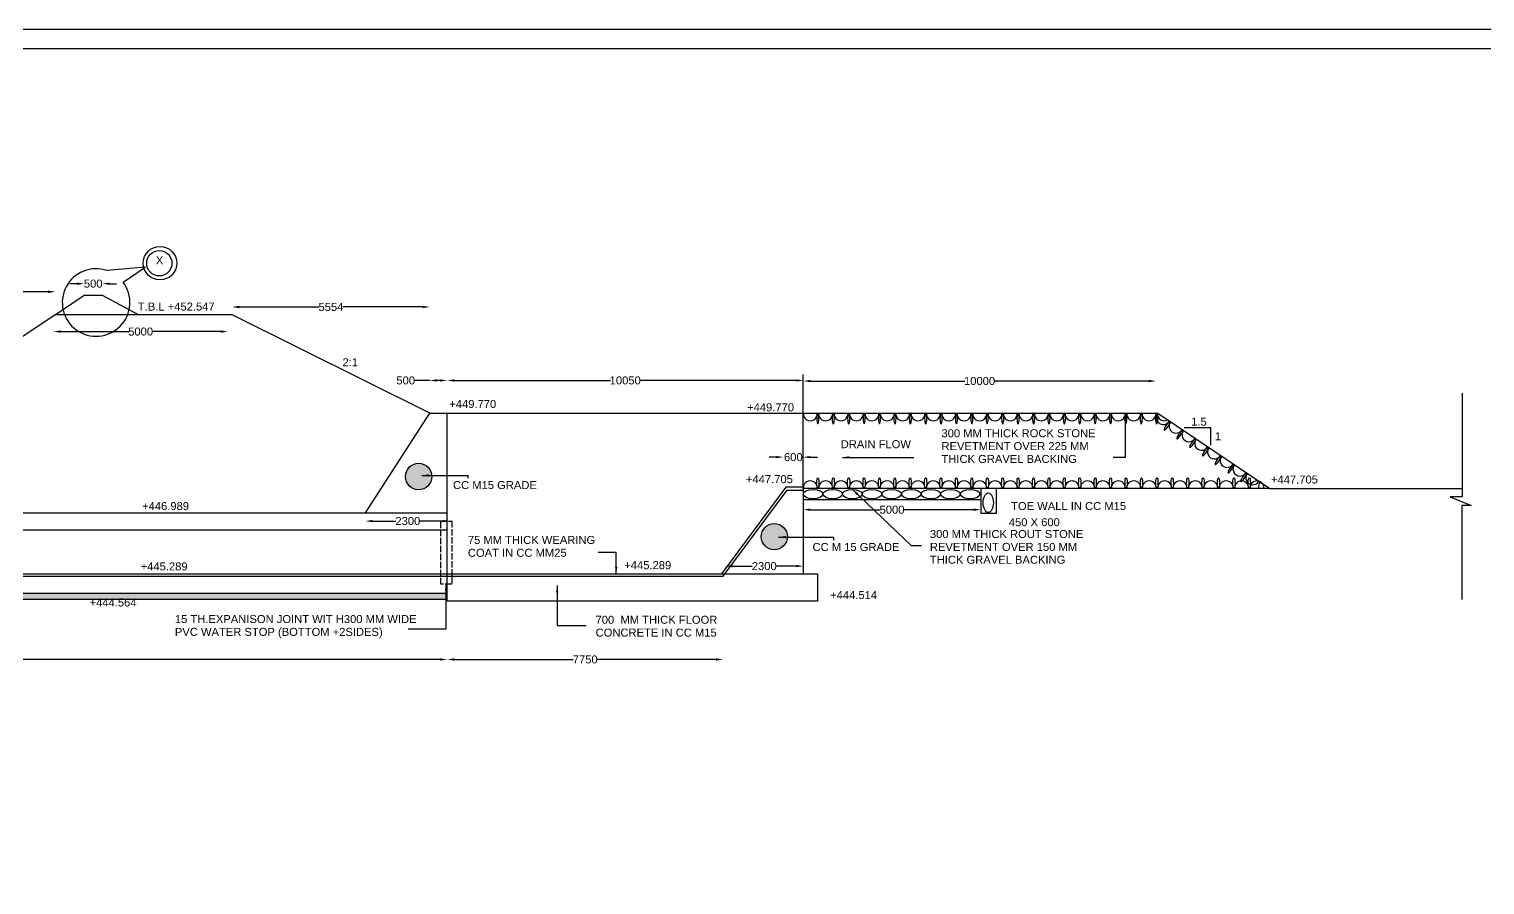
# Model space of a CAD drawing. Header units: millimetres. Extents: x 1443109 to 1578238, y 45507392 to 45603504.
# Drawn here: x 1516279 to 1557198, y 45579439 to 45603504 of the extents above; entities that cross this region are included whole.
import ezdxf

# ---------------------------------------------------------------- set-up
doc = ezdxf.new("R2010")
doc.units = ezdxf.units.MM
doc.header["$MEASUREMENT"] = 0
doc.linetypes.add('ACAD_ISO02W100', pattern=[15, 12, -3])
for name, color, linetype in [('DIMENSIONS', 7, 'Continuous'), ('DRAWING', 2, 'Continuous'), ('TEXT', 7, 'Continuous')]:
    doc.layers.add(name, color=color, linetype=linetype)
doc.styles.get("Standard").update_dxf_attribs({"font": 'arial.ttf', "height": 225})
doc.dimstyles.get("Standard").update_dxf_attribs({"dimtxt": 225, "dimasz": 200, "dimexe": 0.18, "dimexo": 0.0625, "dimgap": 0.09, "dimtad": 0, "dimdec": 0, "dimzin": 0, "dimdsep": 46, "dimtxsty": 'Standard', "dimcen": 0.09, "dimse1": 1, "dimse2": 1, "dimadec": 0, "dimazin": 0, "dimtfac": 1, "dimtdec": 0, "dimtofl": 0, "dimtmove": 0, "dimatfit": 3, "dimfxl": 1, "dimtolj": 1, "dimtzin": 0, "dimarcsym": 0})
pattern_1 = [(50, (0, 0), (358.6300913, -31.3760675), [37.5, -412.5]), (355, (0, 0), (-69.3756668, 376.0960669), [30, -330]), (100.4514, (29.9, -2.6), (289.2546909, 344.719771), [31.870095, -350.571056]), (46.1842, (0, 100), (533.6205243, -82.759507), [56.25, -618.75]), (96.6356, (44.47, 93.1), (467.331353, 487.0589355), [47.805144, -525.8565]), (351.1842, (0, 100), (467.3309726, 487.0593005), [45, -495]), (21, (50, 75), (298.453526, -201.3094453), [37.5, -412.5]), (326, (50, 75), (121.657666, 362.5750225), [30, -330]), (71.4514, (74.87, 58.22), (420.1113143, 161.2652484), [31.870095, -350.571056]), (37.5, (0, 0), (6.07992766, 166.4469269), [0, -326, 0, -335, 0, -331.25]), (7.5, (0, 0), (131.5347687, 197.20585594), [0, -191, 0, -318.5, 0, -126.25]), (327.5, (-111.5, 0), (266.9112181, -11.27743587), [0, -125, 0, -390, 0, -517.5]), (317.5, (-161.5, 0), (291.5930847, 50.0524912), [0, -162.5, 0, -259, 0, -367.5])]

# ---------------------------------------------------------------- blocks, each defined once
blk = doc.blocks.new('*D121')
at = {"layer": 'Defpoints', "color": 0, "transparency": 16777216}
for p in [(1517014, 45596118), (1517014, 45595470), (1508819, 45589982)]:
    blk.add_point(p, dxfattribs=at)
at = {"layer": 'DIMENSIONS', "color": 0, "lineweight": -2, "transparency": 16777216}
for p, q in [((1509019, 45596118), (1512580, 45596118)), ((1516814, 45596118), (1513253, 45596118))]:
    blk.add_line(p, q, dxfattribs=at)
at = {"layer": 'DIMENSIONS', "color": 0, "transparency": 16777216}
for points in [[(1509019, 45596151), (1509019, 45596085), (1508819, 45596118)], [(1516814, 45596151), (1516814, 45596085), (1517014, 45596118)]]:
    blk.add_solid(points, dxfattribs=at)
at = {"layer": 'DIMENSIONS', "color": 0, "transparency": 16777216, "insert": (1512916, 45596118), "char_height": 225, "attachment_point": 5}
blk.add_mtext('\\A1;8277', dxfattribs=at)
blk = doc.blocks.new('*D122')
at = {"layer": 'Defpoints', "color": 0, "transparency": 16777216}
for p in [(1518336, 45596346), (1517825, 45596018), (1518336, 45596018)]:
    blk.add_point(p, dxfattribs=at)
at = {"layer": 'DIMENSIONS', "color": 0, "lineweight": -2, "transparency": 16777216}
for p, q in [((1517625, 45596346), (1517425, 45596346)), ((1518536, 45596346), (1518736, 45596346))]:
    blk.add_line(p, q, dxfattribs=at)
at = {"layer": 'DIMENSIONS', "color": 0, "transparency": 16777216}
for points in [[(1517625, 45596379), (1517625, 45596312), (1517825, 45596346)], [(1518536, 45596379), (1518536, 45596312), (1518336, 45596346)]]:
    blk.add_solid(points, dxfattribs=at)
at = {"layer": 'DIMENSIONS', "color": 0, "transparency": 16777216, "insert": (1518080, 45596346), "char_height": 225, "attachment_point": 5}
blk.add_mtext('\\A1;500', dxfattribs=at)
blk = doc.blocks.new('*D123')
at = {"layer": 'Defpoints', "color": 0, "transparency": 16777216}
for p in [(1516963, 45594998), (1521866, 45594998), (1521866, 45594998)]:
    blk.add_point(p, dxfattribs=at)
at = {"layer": 'DIMENSIONS', "color": 0, "lineweight": -2, "transparency": 16777216}
for p, q in [((1517163, 45594998), (1519079, 45594998)), ((1521666, 45594998), (1519750, 45594998))]:
    blk.add_line(p, q, dxfattribs=at)
at = {"layer": 'DIMENSIONS', "color": 0, "transparency": 16777216}
for points in [[(1517163, 45595032), (1517163, 45594965), (1516963, 45594998)], [(1521666, 45595032), (1521666, 45594965), (1521866, 45594998)]]:
    blk.add_solid(points, dxfattribs=at)
at = {"layer": 'DIMENSIONS', "color": 0, "transparency": 16777216, "insert": (1519414, 45594998), "char_height": 225, "attachment_point": 5}
blk.add_mtext('\\A1;5000', dxfattribs=at)
blk = doc.blocks.new('*D124')
at = {"layer": 'Defpoints', "color": 0, "transparency": 16777216}
for p in [(1527540, 45595690), (1521985, 45595470), (1527540, 45592703)]:
    blk.add_point(p, dxfattribs=at)
at = {"layer": 'DIMENSIONS', "color": 0, "lineweight": -2, "transparency": 16777216}
for p, q in [((1522185, 45595690), (1524427, 45595690)), ((1527340, 45595690), (1525098, 45595690))]:
    blk.add_line(p, q, dxfattribs=at)
at = {"layer": 'DIMENSIONS', "color": 0, "transparency": 16777216}
for points in [[(1522185, 45595723), (1522185, 45595656), (1521985, 45595690)], [(1527340, 45595723), (1527340, 45595656), (1527540, 45595690)]]:
    blk.add_solid(points, dxfattribs=at)
at = {"layer": 'DIMENSIONS', "color": 0, "transparency": 16777216, "insert": (1524763, 45595690), "char_height": 225, "attachment_point": 5}
blk.add_mtext('\\A1;5554', dxfattribs=at)
blk = doc.blocks.new('*D125')
at = {"layer": 'Defpoints', "color": 0, "transparency": 16777216}
for p in [(1528030, 45593624), (1527540, 45592703), (1528030, 45592703)]:
    blk.add_point(p, dxfattribs=at)
at = {"layer": 'DIMENSIONS', "color": 0, "lineweight": -2, "transparency": 16777216}
for p, q in [((1527540, 45593624), (1527113, 45593624)), ((1527830, 45593624), (1527740, 45593624))]:
    blk.add_line(p, q, dxfattribs=at)
at = {"layer": 'DIMENSIONS', "color": 0, "transparency": 16777216}
for points in [[(1527740, 45593658), (1527740, 45593591), (1527540, 45593624)], [(1527830, 45593658), (1527830, 45593591), (1528030, 45593624)]]:
    blk.add_solid(points, dxfattribs=at)
at = {"layer": 'DIMENSIONS', "color": 0, "transparency": 16777216, "insert": (1526864, 45593624), "char_height": 225, "attachment_point": 5}
blk.add_mtext('\\A1;500', dxfattribs=at)
blk = doc.blocks.new('*D126')
at = {"layer": 'Defpoints', "color": 0, "transparency": 16777216}
for p in [(1538040, 45593624), (1528030, 45592703), (1538040, 45592663)]:
    blk.add_point(p, dxfattribs=at)
at = {"layer": 'DIMENSIONS', "color": 0, "lineweight": -2, "transparency": 16777216}
for p, q in [((1528230, 45593624), (1532622, 45593624)), ((1537840, 45593624), (1533447, 45593624))]:
    blk.add_line(p, q, dxfattribs=at)
at = {"layer": 'DIMENSIONS', "color": 0, "transparency": 16777216}
for points in [[(1528230, 45593658), (1528230, 45593591), (1528030, 45593624)], [(1537840, 45593658), (1537840, 45593591), (1538040, 45593624)]]:
    blk.add_solid(points, dxfattribs=at)
at = {"layer": 'DIMENSIONS', "color": 0, "transparency": 16777216, "insert": (1533035, 45593624), "char_height": 225, "attachment_point": 5}
blk.add_mtext('\\A1;10050', dxfattribs=at)
blk = doc.blocks.new('*D127')
at = {"layer": 'Defpoints', "color": 0, "transparency": 16777216}
for p in [(1547951, 45593608), (1538040, 45592703), (1547951, 45592703)]:
    blk.add_point(p, dxfattribs=at)
at = {"layer": 'DIMENSIONS', "color": 0, "lineweight": -2, "transparency": 16777216}
for p, q in [((1538240, 45593608), (1542583, 45593608)), ((1547751, 45593608), (1543408, 45593608))]:
    blk.add_line(p, q, dxfattribs=at)
at = {"layer": 'DIMENSIONS', "color": 0, "transparency": 16777216}
for points in [[(1538240, 45593641), (1538240, 45593574), (1538040, 45593608)], [(1547751, 45593641), (1547751, 45593574), (1547951, 45593608)]]:
    blk.add_solid(points, dxfattribs=at)
at = {"layer": 'DIMENSIONS', "color": 0, "transparency": 16777216, "insert": (1542995, 45593608), "char_height": 225, "attachment_point": 5}
blk.add_mtext('\\A1;10000', dxfattribs=at)
blk = doc.blocks.new('*D128')
at = {"layer": 'Defpoints', "color": 0, "transparency": 16777216}
for p in [(1538040, 45589990), (1543028, 45589990), (1543028, 45589990)]:
    blk.add_point(p, dxfattribs=at)
at = {"layer": 'DIMENSIONS', "color": 0, "lineweight": -2, "transparency": 16777216}
for p, q in [((1538240, 45589990), (1540198, 45589990)), ((1542828, 45589990), (1540870, 45589990))]:
    blk.add_line(p, q, dxfattribs=at)
at = {"layer": 'DIMENSIONS', "color": 0, "transparency": 16777216}
for points in [[(1538240, 45590023), (1538240, 45589957), (1538040, 45589990)], [(1542828, 45590023), (1542828, 45589957), (1543028, 45589990)]]:
    blk.add_solid(points, dxfattribs=at)
at = {"layer": 'DIMENSIONS', "color": 0, "transparency": 16777216, "insert": (1540534, 45589990), "char_height": 225, "attachment_point": 5}
blk.add_mtext('\\A1;5000', dxfattribs=at)
blk = doc.blocks.new('*D129')
at = {"layer": 'Defpoints', "color": 0, "transparency": 16777216}
for p in [(1535846, 45588328), (1538040, 45588403), (1538040, 45588403)]:
    blk.add_point(p, dxfattribs=at)
at = {"layer": 'DIMENSIONS', "color": 0, "lineweight": -2, "transparency": 16777216}
for p, q in [((1536046, 45588403), (1536605, 45588403)), ((1537840, 45588403), (1537280, 45588403))]:
    blk.add_line(p, q, dxfattribs=at)
at = {"layer": 'DIMENSIONS', "color": 0, "transparency": 16777216}
for points in [[(1536046, 45588436), (1536046, 45588370), (1535846, 45588403)], [(1537840, 45588436), (1537840, 45588370), (1538040, 45588403)]]:
    blk.add_solid(points, dxfattribs=at)
at = {"layer": 'DIMENSIONS', "color": 0, "transparency": 16777216, "insert": (1536943, 45588403), "char_height": 225, "attachment_point": 5}
blk.add_mtext('\\A1;2300', dxfattribs=at)
blk = doc.blocks.new('*D130')
at = {"layer": 'Defpoints', "color": 0, "transparency": 16777216}
for p in [(1525734, 45589905), (1528114, 45589905), (1528114, 45589670)]:
    blk.add_point(p, dxfattribs=at)
at = {"layer": 'DIMENSIONS', "color": 0, "lineweight": -2, "transparency": 16777216}
for p, q in [((1525934, 45589670), (1526587, 45589670)), ((1527914, 45589670), (1527262, 45589670))]:
    blk.add_line(p, q, dxfattribs=at)
at = {"layer": 'DIMENSIONS', "color": 0, "transparency": 16777216}
for points in [[(1525934, 45589703), (1525934, 45589636), (1525734, 45589670)], [(1527914, 45589703), (1527914, 45589636), (1528114, 45589670)]]:
    blk.add_solid(points, dxfattribs=at)
at = {"layer": 'DIMENSIONS', "color": 0, "transparency": 16777216, "insert": (1526924, 45589670), "char_height": 225, "attachment_point": 5}
blk.add_mtext('\\A1;2300', dxfattribs=at)
blk = doc.blocks.new('*D139')
at = {"layer": 'Defpoints', "color": 0, "transparency": 16777216}
for p in [(1475730, 45587524), (1528030, 45587422), (1528030, 45585778)]:
    blk.add_point(p, dxfattribs=at)
at = {"layer": 'DIMENSIONS', "color": 0, "lineweight": -2, "transparency": 16777216}
for p, q in [((1475930, 45585778), (1501457, 45585778)), ((1527830, 45585778), (1502304, 45585778))]:
    blk.add_line(p, q, dxfattribs=at)
at = {"layer": 'DIMENSIONS', "color": 0, "transparency": 16777216}
for points in [[(1475930, 45585811), (1475930, 45585745), (1475730, 45585778)], [(1527830, 45585811), (1527830, 45585745), (1528030, 45585778)]]:
    blk.add_solid(points, dxfattribs=at)
at = {"layer": 'DIMENSIONS', "color": 0, "transparency": 16777216, "insert": (1501880, 45585778), "char_height": 225, "attachment_point": 5}
blk.add_mtext('\\A1;52987', dxfattribs=at)
blk = doc.blocks.new('*D140')
at = {"layer": 'Defpoints', "color": 0, "transparency": 16777216}
for p in [(1535789, 45588121), (1528030, 45587422), (1535789, 45585778)]:
    blk.add_point(p, dxfattribs=at)
at = {"layer": 'DIMENSIONS', "color": 0, "lineweight": -2, "transparency": 16777216}
for p, q in [((1528230, 45585778), (1531575, 45585778)), ((1535589, 45585778), (1532244, 45585778))]:
    blk.add_line(p, q, dxfattribs=at)
at = {"layer": 'DIMENSIONS', "color": 0, "transparency": 16777216}
for points in [[(1528230, 45585811), (1528230, 45585745), (1528030, 45585778)], [(1535589, 45585811), (1535589, 45585745), (1535789, 45585778)]]:
    blk.add_solid(points, dxfattribs=at)
at = {"layer": 'DIMENSIONS', "color": 0, "transparency": 16777216, "insert": (1531910, 45585778), "char_height": 225, "attachment_point": 5}
blk.add_mtext('\\A1;7750', dxfattribs=at)
blk = doc.blocks.new('*D141')
at = {"layer": 'Defpoints', "color": 0, "transparency": 16777216}
for p in [(1538040, 45591468), (1537480, 45591144), (1538040, 45591144)]:
    blk.add_point(p, dxfattribs=at)
at = {"layer": 'DIMENSIONS', "color": 0, "lineweight": -2, "transparency": 16777216}
for p, q in [((1537280, 45591468), (1537080, 45591468)), ((1538240, 45591468), (1538440, 45591468))]:
    blk.add_line(p, q, dxfattribs=at)
at = {"layer": 'DIMENSIONS', "color": 0, "transparency": 16777216}
for points in [[(1537280, 45591501), (1537280, 45591435), (1537480, 45591468)], [(1538240, 45591501), (1538240, 45591435), (1538040, 45591468)]]:
    blk.add_solid(points, dxfattribs=at)
at = {"layer": 'DIMENSIONS', "color": 0, "transparency": 16777216, "insert": (1537760, 45591468), "char_height": 225, "attachment_point": 5}
blk.add_mtext('\\A1;600', dxfattribs=at)

msp = doc.modelspace()

# ---------------------------------------------------------------- hatches: boundary and pattern name
at = {"layer": 'DRAWING'}
h = msp.add_hatch(dxfattribs=at)
h.set_pattern_fill('AR-CONC', color=0, scale=50, style=0)
h.set_pattern_definition(pattern_1)
edge = h.paths.add_edge_path()
edge.add_arc((1537225, 45589232), 367.5, 0, 360)
edge = h.paths.add_edge_path()
edge.add_arc((1527228.5, 45590922), 372.1, 0, 360)
edge = h.paths.add_edge_path()
edge.add_arc((1476697.5, 45590913.5), 365.8, 0, 360)
h = msp.add_hatch(dxfattribs=at)
h.set_pattern_fill('AR-CONC', color=0, scale=50, style=0)
h.set_pattern_definition(pattern_1)
h.paths.add_polyline_path([(1528030, 45587637.5), (1475730.1, 45587637.5), (1475730.1, 45587469.6), (1528030, 45587469.6)])
h.paths.add_polyline_path([(1502564.2, 45587314.6), (1503998.9, 45587314.6), (1503998.9, 45587659.3), (1502564.2, 45587659.3)], flags=9)
h.paths.add_polyline_path([(1517920.9, 45587206.7), (1519355.5, 45587206.7), (1519355.5, 45587551.3), (1517920.9, 45587551.3)], flags=9)

# ---------------------------------------------------------------- linework, layer by layer
at = {"layer": 'DIMENSIONS', "color": 0}
msp.add_lwpolyline([(1577648.5, 45507856), (1443672.5, 45507856), (1443672.5, 45602955), (1577648.5, 45602955)], close=True, dxfattribs=at)
msp.add_lwpolyline([(1548745.5, 45592297.5), (1549485.5, 45592297.5), (1549485.5, 45591804.5)], dxfattribs=at)
at = {"layer": 'DRAWING', "color": 0}
msp.add_lwpolyline([(1443109, 45603504.5), (1578100, 45603504.5), (1578100, 45507392), (1443109, 45507392)], close=True, dxfattribs=at)
for points in [[(1518919.7, 45596390.7), (1519545, 45596809.5), (1518476.3, 45596713.7)], [(1527540.2, 45592703.1), (1521985, 45595470.1), (1517014, 45595470.1), (1517825, 45596018), (1518335.5, 45596018), (1519367.5, 45595470.1)], [(1517014, 45595470.1), (1508752.5, 45589938), (1498415.5, 45589942.5), (1490179.3, 45595456.3)], [(1551154.9, 45590589.4), (1538039.7, 45590589.4), (1538039.7, 45593791.5)], [(1556562.3, 45593264.7), (1556562.3, 45590350.9), (1556224.4, 45590350.9), (1556811.3, 45590110.4), (1556552.6, 45590110.4), (1556552.6, 45587462.9)], [(1445475.7, 45588190.4), (1538441.7, 45588190.4), (1538441.7, 45587421.5), (1528030, 45587421.5), (1528030, 45592703.1), (1548009.4, 45592703.1), (1551154.9, 45590589.4), (1556562.3, 45590589.4)], [(1525734.3, 45589905.2), (1527540.2, 45592703.1), (1528030, 45592703.1)], [(1465721.4, 45588121.2), (1535789, 45588121.2), (1537583.6, 45590540.2), (1538039.7, 45590540.2)], [(1538039.7, 45590620.8), (1537550.7, 45590620.8), (1535743.3, 45588190.4)], [(1538039.7, 45590589.4), (1538039.7, 45588190.4)], [(1543028.4, 45590589.4), (1543028.4, 45589894.2), (1543475.3, 45589894.2), (1543475.3, 45590589.4)], [(1538039.7, 45590281.3), (1543028.4, 45590281.3)], [(1475730.1, 45589905.2), (1528030, 45589905.2)], [(1528030, 45589412.5), (1475730.1, 45589412.5), (1475730.1, 45586890.9), (1476141.4, 45586890.9)], [(1528030, 45587637.5), (1475730.1, 45587637.5)], [(1475730.1, 45587469.6), (1528030, 45587469.6)]]:
    msp.add_lwpolyline(points, dxfattribs=at)
at = {"layer": 'DRAWING', "color": 0, "linetype": 'ACAD_ISO02W100', "ltscale": 15}
msp.add_lwpolyline([(1527856.2, 45589669.6), (1528156.5, 45589669.6), (1528156.5, 45587898.3), (1527856.2, 45587898.3)], close=True, dxfattribs=at)
at = {"layer": 'DRAWING', "color": 0}
for centre, radius in [((1519959, 45596922), 471.2), ((1519939.5, 45596919.5), 355.9), ((1527228.5, 45590922), 372.1), ((1537225, 45589232), 367.5)]:
    msp.add_circle(centre, radius, dxfattribs=at)
for centre, radius, start, end in [((1518162.5, 45595817), 950, 70.71284, 37.14962), ((1538233.7, 45592683.2), 195, 174.17078, 5.82922), ((1538666, 45592683.2), 195, 174.17078, 5.82922), ((1539101.6, 45592683.2), 195, 174.17078, 5.82922), ((1539533.8, 45592683.2), 195, 174.17078, 5.82922), ((1539967.1, 45592683.2), 195, 174.17078, 5.82922), ((1540399.3, 45592683.2), 195, 174.17078, 5.82922), ((1540833.5, 45592683.2), 195, 174.17078, 5.82922), ((1541265.7, 45592683.2), 195, 174.17078, 5.82922), ((1541696.4, 45592683.2), 195, 174.17078, 5.82922), ((1542128.7, 45592683.2), 195, 174.17078, 5.82922), ((1542561.4, 45592683.2), 195, 174.17078, 5.82922), ((1542993.6, 45592683.2), 195, 174.17078, 5.82922), ((1543428.8, 45592683.2), 195, 174.17078, 5.82922), ((1543861, 45592683.2), 195, 174.17078, 5.82922), ((1544296.7, 45592683.2), 195, 174.17078, 5.82922), ((1544728.9, 45592683.2), 195, 174.17078, 5.82922), ((1545162.1, 45592683.2), 195, 174.17078, 5.82922), ((1545594.3, 45592683.2), 195, 174.17078, 5.82922), ((1546028.5, 45592683.2), 195, 174.17078, 5.82922), ((1546460.7, 45592683.2), 195, 174.17078, 5.82922), ((1546891.5, 45592683.2), 195, 174.17078, 5.82922), ((1547324.5, 45592683.2), 195, 174.17078, 5.82922), ((1547756.7, 45592683.2), 195, 174.17078, 5.82922), ((1548159.4, 45592578.4), 195, 140.27126, 331.9297), ((1548190.9, 45592683.2), 195, 174.17078, 300.32831), ((1548519.8, 45592336.2), 195, 140.27126, 331.9297), ((1548878.5, 45592095.2), 195, 140.27126, 331.9297), ((1549236.1, 45591854.9), 195, 140.27126, 331.9297), ((1549594.8, 45591613.9), 195, 140.27126, 331.9297), ((1549954, 45591372.5), 195, 140.27126, 331.9297), ((1550312.7, 45591131.5), 195, 140.27126, 331.9297), ((1538233.7, 45590609.2), 195, 354.17078, 185.82922), ((1538666.9, 45590609.2), 195, 354.17078, 185.82922), ((1539099.2, 45590609.2), 195, 354.17078, 185.82922), ((1539533.4, 45590609.2), 195, 354.17078, 185.82922), ((1539965.6, 45590609.2), 195, 354.17078, 185.82922), ((1540396.3, 45590609.2), 195, 354.17078, 185.82922), ((1540828.6, 45590609.2), 195, 354.17078, 185.82922), ((1541261.3, 45590609.2), 195, 354.17078, 185.82922), ((1541693.5, 45590609.2), 195, 354.17078, 185.82922), ((1542128.7, 45590609.2), 195, 354.17078, 185.82922), ((1542560.9, 45590609.2), 195, 354.17078, 185.82922), ((1542996.5, 45590609.2), 195, 354.17078, 185.82922), ((1543428.8, 45590609.2), 195, 354.17078, 185.82922), ((1543862, 45590609.2), 195, 354.17078, 185.82922), ((1544294.2, 45590609.2), 195, 354.17078, 185.82922), ((1544728.4, 45590609.2), 195, 354.17078, 185.82922), ((1545160.6, 45590609.2), 195, 354.17078, 185.82922), ((1545594.5, 45590609.2), 195, 354.17078, 185.82922), ((1546029.7, 45590609.2), 195, 354.17078, 185.82922), ((1546461.9, 45590609.2), 195, 354.17078, 185.82922), ((1546897.6, 45590609.2), 195, 354.17078, 185.82922), ((1547329.8, 45590609.2), 195, 354.17078, 185.82922), ((1547763, 45590609.2), 195, 354.17078, 185.82922), ((1548195.2, 45590609.2), 195, 354.17078, 185.82922), ((1548629.4, 45590609.2), 195, 354.17078, 185.82922), ((1549061.6, 45590609.2), 195, 354.17078, 185.82922), ((1549494.5, 45590609.2), 195, 354.17078, 185.82922), ((1549927.7, 45590609.2), 195, 354.17078, 185.82922), ((1550359.9, 45590609.2), 195, 354.17078, 185.82922), ((1550673.9, 45590888.7), 195, 140.27126, 331.9297), ((1550794.1, 45590609.2), 195, 354.17078, 185.82922), ((1551032.7, 45590647.7), 195, 140.27126, 197.38278)]:
    msp.add_arc(centre, radius, start, end, dxfattribs=at)
at = {"layer": 'DRAWING', "color": 0, "extrusion": (0, 0, -1)}
for centre, major_axis in [((1538449.8, 45592553.7), (0, 149.4)), ((1538882.1, 45592553.7), (0, 149.4)), ((1539317.7, 45592553.7), (0, 149.4)), ((1539750, 45592553.7), (0, 149.4)), ((1540183.2, 45592553.7), (0, 149.4)), ((1540615.4, 45592553.7), (0, 149.4)), ((1541049.6, 45592553.7), (0, 149.4)), ((1541481.8, 45592553.7), (0, 149.4)), ((1541912.5, 45592553.7), (0, 149.4)), ((1542344.8, 45592553.7), (0, 149.4)), ((1542777.5, 45592553.7), (0, 149.4)), ((1543209.7, 45592553.7), (0, 149.4)), ((1543644.9, 45592553.7), (0, 149.4)), ((1544077.1, 45592553.7), (0, 149.4)), ((1544512.8, 45592553.7), (0, 149.4)), ((1544945, 45592553.7), (0, 149.4)), ((1545378.2, 45592553.7), (0, 149.4)), ((1545810.4, 45592553.7), (0, 149.4)), ((1546244.6, 45592553.7), (0, 149.4)), ((1546676.8, 45592553.7), (0, 149.4)), ((1547107.6, 45592553.7), (0, 149.4)), ((1547540.6, 45592553.7), (0, 149.4)), ((1547972.8, 45592553.7), (0, 149.4)), ((1548266.5, 45592350.3), (83.3, 124)), ((1548626.9, 45592108.2), (83.3, 124)), ((1548985.7, 45591867.1), (83.3, 124)), ((1549343.2, 45591626.9), (83.3, 124)), ((1549701.9, 45591385.8), (83.3, 124)), ((1550061.1, 45591144.5), (83.3, 124)), ((1550419.8, 45590903.4), (83.3, 124))]:
    msp.add_ellipse(centre, major_axis=major_axis, ratio=0.2071694, dxfattribs=at)
at = {"layer": 'DRAWING', "color": 0}
for centre, major_axis, ratio in [((1538449.8, 45590738.8), (0, -149.4), 0.2071694), ((1538883.1, 45590738.8), (0, -149.4), 0.2071694), ((1539315.3, 45590738.8), (0, -149.4), 0.2071694), ((1539749.5, 45590738.8), (0, -149.4), 0.2071694), ((1540181.7, 45590738.8), (0, -149.4), 0.2071694), ((1540612.4, 45590738.8), (0, -149.4), 0.2071694), ((1541044.7, 45590738.8), (0, -149.4), 0.2071694), ((1541477.4, 45590738.8), (0, -149.4), 0.2071694), ((1541909.6, 45590738.8), (0, -149.4), 0.2071694), ((1542344.8, 45590738.8), (0, -149.4), 0.2071694), ((1542777, 45590738.8), (0, -149.4), 0.2071694), ((1543212.7, 45590738.8), (0, -149.4), 0.2071694), ((1543644.9, 45590738.8), (0, -149.4), 0.2071694), ((1544078.1, 45590738.8), (0, -149.4), 0.2071694), ((1544510.3, 45590738.8), (0, -149.4), 0.2071694), ((1544944.5, 45590738.8), (0, -149.4), 0.2071694), ((1545376.7, 45590738.8), (0, -149.4), 0.2071694), ((1545810.6, 45590738.8), (0, -149.4), 0.2071694), ((1546245.8, 45590738.8), (0, -149.4), 0.2071694), ((1546678, 45590738.8), (0, -149.4), 0.2071694), ((1547113.7, 45590738.8), (0, -149.4), 0.2071694), ((1547545.9, 45590738.8), (0, -149.4), 0.2071694), ((1547979.1, 45590738.8), (0, -149.4), 0.2071694), ((1548411.3, 45590738.8), (0, -149.4), 0.2071694), ((1548845.5, 45590738.8), (0, -149.4), 0.2071694), ((1549277.7, 45590738.8), (0, -149.4), 0.2071694), ((1549710.6, 45590738.8), (0, -149.4), 0.2071694), ((1550143.8, 45590738.8), (0, -149.4), 0.2071694), ((1550576.1, 45590738.8), (0, -149.4), 0.2071694), ((1538315.6, 45590428.8), (-275.8, 0), 0.4834206), ((1538867.2, 45590428.8), (-275.8, 0), 0.4834206), ((1539418.9, 45590428.8), (-275.8, 0), 0.4834206), ((1539970.5, 45590428.8), (-275.8, 0), 0.4834206), ((1540522.2, 45590428.8), (-275.8, 0), 0.4834206), ((1541073.8, 45590428.8), (-275.8, 0), 0.4834206), ((1541625.5, 45590428.8), (-275.8, 0), 0.4834206), ((1542177.1, 45590428.8), (-275.8, 0), 0.4834206), ((1542728.8, 45590428.8), (-275.8, 0), 0.4834206), ((1543240.5, 45590186.5), (0, -274), 0.5218978)]:
    msp.add_ellipse(centre, major_axis=major_axis, ratio=ratio, dxfattribs=at)

# ---------------------------------------------------------------- texts
at = {"layer": 'TEXT', "color": 0}
for s, p in [('X', (1519842.3, 45596889.8)), ('T.B.L +452.547', (1519336.8, 45595589.8)), ('2:1', (1525086.8, 45594022.3)), ('+449.770', (1528090, 45592850.3)), ('+449.770', (1536460.4, 45592756.9)), ('1.5', (1548942.5, 45592353.9)), ('300 MM THICK ROCK STONE ', (1541924.3, 45592027)), ('1', (1549609, 45591941.8)), ('DRAIN FLOW ', (1539092, 45591719.4)), ('REVETMENT OVER 225 MM', (1541924.3, 45591665.5)), ('THICK GRAVEL BACKING ', (1541924.3, 45591304.1)), ('CC M15 GRADE ', (1528194.1, 45590570.1)), ('+447.705', (1536427.1, 45590736.9)), ('+447.705', (1551185.2, 45590726.6)), ('+446.989', (1519454.1, 45589978.7)), ('TOE WALL IN CC M15 ', (1543881.7, 45589980.2)), ('450 X 600 ', (1543817.4, 45589524.9)), ('75 MM THICK WEARING ', (1528612.5, 45589027.2)), ('300 MM THICK ROUT STONE ', (1541598.5, 45589193)), ('COAT IN CC MM25 ', (1528612.5, 45588665.8)), ('CC M 15 GRADE ', (1538299.3, 45588828.5)), ('REVETMENT OVER 150 MM ', (1541598.5, 45588831.6)), ('+445.289', (1519414.3, 45588282.7)), ('+445.289', (1533007.7, 45588317.7)), ('THICK GRAVEL BACKING ', (1541598.5, 45588470.1)), ('+444.564', (1517978.3, 45587268)), ('+444.514', (1538794.2, 45587477.3)), ('15 TH.EXPANISON JOINT WIT H300 MM WIDE ', (1520376.6, 45586802.6)), ('PVC WATER STOP (BOTTOM +2SIDES)', (1520376.6, 45586441.2)), ('700  MM THICK FLOOR ', (1532201.5, 45586782.4)), ('CONCRETE IN CC M15 ', (1532201.5, 45586421))]:
    msp.add_text(s, height=225, dxfattribs=at).set_placement(p)

# ---------------------------------------------------------------- dimensions: what is measured, and where the dimension line sits
at = {"layer": 'DIMENSIONS', "color": 0}
for base, p1, p2, text, picture, middle in [((1518335.5, 45596345.5), (1517825, 45596018), (1518335.5, 45596018), '500', '*D122', (1518080.2, 45596345.5)), ((1517014, 45596118), (1508818.9, 45589982.5), (1517014, 45595470.1), '8277', '*D121', (1512916.4, 45596118)), ((1527540.2, 45595689.5), (1521985, 45595470.1), (1527540.2, 45592703.1), '5554', '*D124', (1524762.6, 45595689.5)), ((1521866, 45594998.5), (1516963, 45594998.5), (1521866, 45594998.5), '5000', '*D123', (1519414.5, 45594998.5)), ((1538039.7, 45593624.5), (1528030, 45592703.1), (1538039.7, 45592663.4), '10050', '*D126', (1533034.9, 45593624.5)), ((1547950.7, 45593607.8), (1538039.7, 45592703.1), (1547950.7, 45592703.1), '10000', '*D127', (1542995.2, 45593607.8)), ((1538039.7, 45591468), (1537480.5, 45591144), (1538039.7, 45591144), '600', '*D141', (1537760.1, 45591468)), ((1543028.4, 45589990), (1538039.7, 45589990), (1543028.4, 45589990), '5000', '*D128', (1540534, 45589990)), ((1528114.5, 45589669.6), (1525734.3, 45589905.2), (1528114.5, 45589905.2), '2300', '*D130', (1526924.4, 45589669.6)), ((1538039.7, 45588403), (1535845.7, 45588328.1), (1538039.7, 45588403), '2300', '*D129', (1536942.7, 45588403)), ((1535789, 45585778), (1528030, 45587421.5), (1535789, 45588121.2), '7750', '*D140', (1531909.5, 45585778)), ((1528030, 45585778), (1475730.1, 45587523.6), (1528030, 45587421.5), '52987', '*D139', (1501880, 45585778))]:
    dim = msp.add_linear_dim(base=base, p1=p1, p2=p2, text=text, dimstyle='Standard', dxfattribs=at)
    dim.commit()
    dim.dimension.update_dxf_attribs({"geometry": picture, "text_midpoint": middle})
dim = msp.add_linear_dim(base=(1528030, 45593624.5), p1=(1527540.2, 45592703.1), p2=(1528030, 45592703.1), text='500', dimstyle='Standard', dxfattribs=at)
dim.commit()
dim.dimension.update_dxf_attribs({"geometry": '*D125', "text_midpoint": (1526864.5, 45593624.5), "dimtype": 160})

# ---------------------------------------------------------------- leaders
for points in [[(1547086.5, 45592683.2), (1547086.5, 45591458), (1546748.5, 45591458)], [(1539137.5, 45591461.5), (1541149.5, 45591461.5)], [(1527316, 45590953), (1528606.5, 45590953), (1528606.5, 45590877.5)], [(1539418.9, 45590562.1), (1541069, 45588982), (1541362, 45588982)], [(1537347, 45589219.5), (1538891.5, 45589219.5), (1538891.5, 45589134.5)], [(1532781, 45588182), (1532781, 45588788), (1532278.5, 45588788)], [(1527997, 45587904), (1527997, 45586632), (1526931, 45586632)], [(1531121.5, 45587862), (1531121.5, 45586738), (1531933.5, 45586738)]]:
    msp.add_leader(points, dimstyle='Standard', override={"dimgap": 0.09, "dimtad": 0}, dxfattribs=at)

doc.saveas('drawing.dxf')
